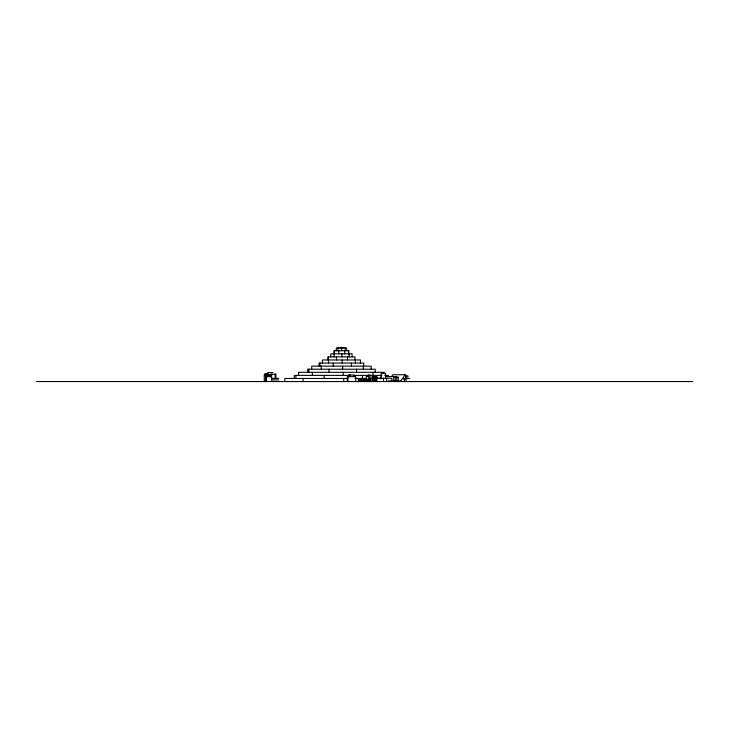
<?xml version="1.0" encoding="UTF-8"?>
<svg xmlns="http://www.w3.org/2000/svg" width="729" height="729" viewBox="0 0 729 729"><rect width="100%" height="100%" fill="white"/><g stroke="black" fill="none" stroke-linecap="round" stroke-linejoin="round"><path stroke-width="1.09" d="M391.619 376.519L392.904 374.761L405.278 374.761L406.399 376.729L404.467 379.372L403.702 378.041L404.613 381.549M388.757 381.549L388.393 380.912L400.768 380.912L405.278 374.761M339.295 347.678L337.627 347.924M340.525 347.642L339.924 347.924M337.627 347.724L338.538 347.724M343.122 347.706L343.806 347.924M384.274 372.3L298.589 372.3L298.589 375.389M267.497 372.583L272.956 372.583M268.318 373.558L265.046 373.558L265.046 375.025M265.219 374.861L271.817 374.861M368.063 375.18L370.141 375.18M348.972 375.389L294.316 375.389L294.316 378.469M353.492 375.389L382.014 375.389M384.721 375.389L388.548 375.389M354.13 375.845L355.406 375.845M405.461 375.9L407.903 375.9L407.903 378.561M366.24 376.547L368.455 376.547M385.55 376.529L395.318 376.529L395.318 381.549M271.598 376.656L265.875 376.656L265.875 381.549M394.744 376.984L398.289 376.984L398.289 381.549M376.009 378.287L391.883 378.287L391.883 381.549M272.272 378.397L278.715 378.397M347.842 378.469L284.839 378.469L284.839 381.549M354.996 378.469L366.231 378.469M369.603 378.469L372.71 378.469M376.1 378.469L381.969 378.469M404.404 378.561L409.807 378.561M360.509 378.916L362.304 378.916M366.359 379.153L368.737 379.153M370.013 379.153L370.177 381.549M272.272 379.918L278.715 379.918M366.468 381.549L366.468 379.918L363.744 379.918L363.744 381.549M364.737 380.246L365.475 380.246M366.359 380.246L369.539 380.246M362.331 380.902L359.543 380.902L359.543 381.549M36.45 381.549L692.55 381.549M400.768 380.912L401.132 381.549M376.601 378.287L376.601 381.549M406.062 378.561L406.062 381.549M405.752 375.9L405.752 378.561M396.776 376.984L396.776 381.549M393.706 376.529L393.706 381.549M386.671 378.287L386.671 381.549M385.55 378.533L385.523 373.394L381.149 373.394L381.149 378.287M383.5 378.287L383.5 381.549M380.93 376.984L380.93 378.816M376.866 378.615L376.866 376.656L371.981 376.656L371.981 381.549M376.638 376.656L376.638 381.549M376.501 376.656L376.501 381.549M376.1 376.656L376.1 381.549M375.508 376.656L375.508 381.549M375.189 372.3L375.189 369.22L307.684 369.22L307.684 372.3M374.834 376.656L374.834 381.549M374.196 376.656L374.196 381.549M373.685 376.656L373.685 381.549M373.412 376.656L373.412 381.549M372.975 372.3L372.975 375.389M373.057 376.656L373.057 381.549M371.161 369.22L371.161 366.14L311.711 366.14L311.711 369.22M370.505 381.549L370.505 379.918L367.781 379.918L367.781 381.549M370.013 375.18L370.013 381.549M369.539 379.918L369.539 381.549M369.193 379.918L369.193 381.549M368.856 379.918L368.856 381.549M368.737 375.18L368.737 381.549M368.227 379.918L368.099 381.549M367.89 379.918L367.89 381.549M366.669 379.153L366.669 381.549M366.368 376.547L366.359 381.549M366.149 379.918L366.149 381.549M365.475 379.918L365.475 381.549M365.165 379.918L365.165 381.549M364.737 379.918L364.737 381.549M364.072 379.918L364.072 381.549M363.735 366.14L363.735 363.051L319.129 363.051L319.129 366.14M363.315 366.14L363.315 369.22M362.796 381.549L362.796 379.153L358.331 379.135L358.331 381.549M362.523 375.389L362.523 378.469M362.167 378.916L362.304 381.549M361.83 379.153L361.83 381.549M360.746 380.902L360.746 381.549M360.509 380.902L360.509 381.549M360.463 363.051L360.463 359.971L322.409 359.971L322.409 363.051M359.78 380.902L359.78 381.549M358.586 379.135L358.586 381.549M356.545 369.22L356.545 372.3M355.761 381.549L355.761 376.656L347.268 376.656L347.268 381.549M355.442 359.971L355.442 363.051M354.941 359.971L354.941 356.891L327.922 356.891L327.922 359.971M354.176 376.656L354.176 375.025L348.735 375.025L348.735 376.656M352.089 356.891L352.089 353.811L330.784 353.811L330.784 356.891M351.414 363.051L351.414 366.14M350.038 375.025L350.029 376.656M349.72 375.025L349.72 376.656M349.273 353.811L349.273 356.891M348.808 353.811L348.808 350.722L334.055 350.722L334.055 353.811M348.562 350.722L348.562 353.811M347.933 376.656L347.933 381.549M347.478 356.891L347.478 359.971M346.567 350.722L346.567 347.924L336.297 347.924L336.297 350.722M345.218 347.924L345.218 350.722M344.735 350.722L344.735 353.811M343.751 378.469L343.751 381.549M343.186 372.3L343.186 375.389M342.648 366.14L342.648 369.22M342.211 359.971L342.211 363.051M342.01 347.924L341.154 347.924M341.874 353.811L341.874 356.891M341.655 347.687L341.646 350.722M340.89 347.924L340.89 347.451L340.525 347.924M338.73 350.722L338.73 353.811M337.937 347.587L337.955 350.722M336.479 356.891L336.479 359.971M334.301 350.722L334.301 353.811M334.21 353.811L334.21 356.891M333.244 363.051L333.244 366.14M329.043 369.22L329.043 372.3M328.533 359.971L328.533 363.051M328.378 356.891L328.378 359.971M324.141 375.389L324.141 378.469M321.279 366.14L321.279 369.22M319.876 363.051L319.876 366.14M312.377 372.3L312.377 375.389M308.804 369.22L308.804 372.3M303.054 378.469L303.054 381.549M295.892 375.389L295.892 378.469M275.781 378.406L275.844 374.214L271.179 374.214L271.179 376.656M275.571 374.214L275.571 378.406M275.134 374.214L275.134 378.406M271.598 374.214L271.598 381.549M271.006 374.861L271.006 377.093M270.523 376.656L270.523 374.934L264.253 375.025L264.253 381.549M270.304 374.934L270.304 376.656M266.878 374.934L266.878 376.656M266.659 374.934L266.659 376.656M266.295 376.656L266.295 381.549M265.52 374.861L265.484 381.549"/></g></svg>
